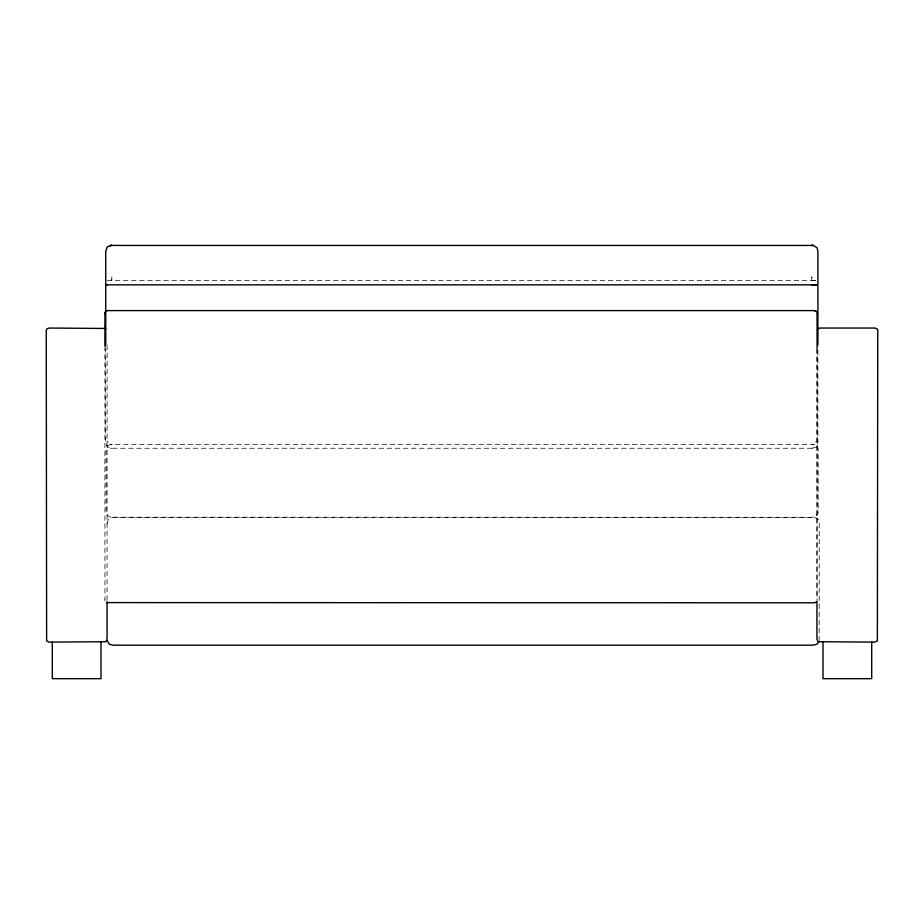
<?xml version="1.0" encoding="UTF-8"?>
<svg xmlns="http://www.w3.org/2000/svg" width="924" height="924" viewBox="0 0 924 924"><rect width="100%" height="100%" fill="white"/><g stroke="black" fill="none" stroke-linecap="round" stroke-linejoin="round"><path stroke-width="0.69" stroke-dasharray="4.62 3.46" d="M107.045 523.423L108.57 518.861L113.132 517.336L814.575 517.428L818.387 519.715L819.241 523.423L819.149 640.505M815.534 442.053L816.389 441.349M110.741 444.329L107.6 445.761L106.075 450.323L106.179 512.624L107.6 515.754L110.741 517.186L812.196 517.278L815.904 516.424L818.179 512.624L818.179 448.891L816.758 445.761L813.617 444.329L110.741 444.329L112.162 444.236M811.826 448.256L816.389 447.031L817.913 442.18L817.913 348.198M107.253 280.503L816.389 280.503M105.729 347.643L105.729 442.18L107.253 447.031L110.383 448.244L813.247 448.244M110.383 448.244L111.816 448.256M811.826 280.399L811.826 276.807L811.85 280.399L815.522 280.457L814.483 280.422M812.196 444.236L813.64 444.329M107.253 441.349L108.108 442.053M104.897 599.745L104.943 600.461L104.897 348.152M817.093 348.152L817.093 599.745M816.931 349.191L816.931 598.821M107.069 345.022L107.045 600.531M111.816 276.807L111.781 280.399L111.816 276.807"/><path stroke-width="1.39" d="M104.897 346.719L104.943 312.924L106.087 311.03L107.935 310.603L814.056 310.603L816.331 311.365L817.047 312.936L817.093 348.152M104.897 313.652L105.324 311.792L106.606 310.799M816.908 601.074L815.904 602.356L814.056 602.783L106.606 602.598M818.86 641.741L816.862 644.305L813.155 645.171L113.132 645.171L109.425 644.305L107.138 640.505M817.694 328.805L819.969 328.043L874.751 328.043L877.038 328.805L877.754 330.376L877.373 640.944L874.751 642.134L818.121 641.706L816.931 639.096L816.931 601.697M111.816 245.334L107.253 246.858L105.729 251.42L105.729 344.779M816.389 284.915L817.059 284.858L106.583 284.858L107.253 284.915M814.483 284.985L815.43 284.962M811.85 285.008L813.27 284.996M110.372 245.438L813.27 245.438L817.059 247.713L817.913 251.42L817.913 344.779M811.826 245.438L813.247 245.438L811.826 245.334M110.383 245.438L111.816 245.438M814.76 310.649L816.331 311.365M105.879 328.47L49.249 328.043L46.962 328.805L46.246 330.376L46.627 640.944L49.249 642.134L105.879 641.706L107.069 639.096L107.069 601.697M871.713 642.134L871.713 678.666L823.018 678.666L823.018 642.134M100.982 642.134L100.982 678.666L52.287 678.666L52.287 642.134"/></g></svg>
